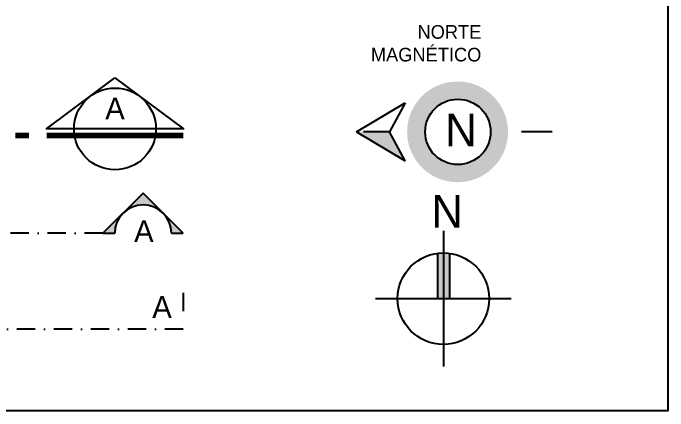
# Model space of a CAD drawing. Header units: centimetres. Extents: x 30244 to 591333, y -111940 to 104227.
# Drawn here: x 54699 to 61898, y -55673 to -51295 of the extents above; entities that cross this region are included whole.
import ezdxf
from ezdxf.enums import TextEntityAlignment as Align

# ---------------------------------------------------------------- set-up
doc = ezdxf.new("R2010")
doc.units = ezdxf.units.CM
doc.header["$LTSCALE"] = 4
doc.linetypes.add('DASHDOT', pattern=[25.4, 12.7, -6.35, 0, -6.35])
doc.layers.add('B-CORTE', color=4, linetype='DASHDOT')
doc.layers.add('B-SIMBOLOS', color=2, linetype='Continuous')
doc.layers.add('C-TEXTO-01', color=2, linetype='Continuous', lineweight=20)
doc.layers.add('C-TEXTO-03', color=2, linetype='Continuous', lineweight=20)
doc.styles.add('S0', font='ERASDEMI.TTF')
doc.styles.add('Símbolos', font='ERASLGHT.TTF')

# ---------------------------------------------------------------- blocks, each defined once
blk = doc.blocks.new('*U40')
blk.add_lwpolyline([(40.25, 5.277), (46.526, 0.6), (33.974, 0.6)], close=True)
at = {"ltscale": 0.7, "const_width": 0.5}
for points in [[(12.5, 0), (0, 0)], [(15.375, 0), (14.125, 0)], [(29.5, 0), (17, 0)], [(32.375, 0), (31.125, 0)], [(46.5, 0), (34, 0)]]:
    blk.add_lwpolyline(points, dxfattribs=at)
blk.add_circle((40.25, 0.6), 3.75)
at = {"style": 'S0'}
blk.add_attdef('LETRA_CORTE', text='', height=2, dxfattribs=at).set_placement((40.25, 2.475), align=Align.MIDDLE_CENTER)
blk = doc.blocks.new('A$C7EF14637')
at = {"layer": 'B-SIMBOLOS'}
h = blk.add_hatch(color=251, dxfattribs=at)
h.dxf.hatch_style = 1
h.set_gradient(color1=(90, 98, 114), color2=(235, 235, 235), tint=0.01, name='INVCYLINDER')
h.paths.add_polyline_path([(48.32, -14.64, 1), (25.76, 14.63, 1)])
h.paths.add_polyline_path([(27.68, 12.14, -1), (46.4, -12.15, -1)], flags=16)
h.paths.add_polyline_path([(29.67, 9.56, -1), (44.42, -9.58, -1)], flags=0)
h.paths.add_polyline_path([(35.01, -8.05), (33.9, -6.62), (37.87, 5.17), (29.68, -1.14), (28.69, 0.14), (39.1, 8.16), (40.16, 6.77), (36.19, -5.04), (44.39, 1.29), (45.41, -0.04)], flags=0)
h = blk.add_hatch(color=251, dxfattribs=at)
h.dxf.hatch_style = 1
h.set_gradient(color1=(90, 98, 114), color2=(235, 235, 235), tint=0.01, name='INVCYLINDER')
h.paths.add_polyline_path([(46.4, -12.15, 1), (27.68, 12.14, 1)])
h.paths.add_polyline_path([(29.67, 9.56, -1), (44.42, -9.58, -1)], flags=16)
h.paths.add_polyline_path([(35.01, -8.05), (33.9, -6.62), (37.87, 5.17), (29.68, -1.14), (28.69, 0.14), (39.1, 8.16), (40.16, 6.77), (36.19, -5.04), (44.39, 1.29), (45.41, -0.04)], flags=0)
blk.add_hatch(color=256, dxfattribs=at).paths.add_polyline_path([(0, 0), (17.83, -10.63), (12.08, 0)])
for p, q in [((0, 0), (17.83, 10.63)), ((17.83, 10.63), (12.08, 0)), ((0, 0), (17.83, -10.63)), ((12.08, 0), (2.63, 0)), ((17.83, -10.63), (12.08, 0)), ((71.68, 0), (60.42, 0))]:
    blk.add_line(p, q, dxfattribs=at)
blk.add_circle((37.16, -0.02), 11.99, dxfattribs=at)
at = {"layer": 'C-TEXTO-03', "insert": (32.52, 6.64), "char_height": 12, "width": 11.9206, "attachment_point": 1, "style": 'Símbolos'}
blk.add_mtext('N', dxfattribs=at)
blk = doc.blocks.new('A$C6AB97AFF')
at = {"layer": 'B-SIMBOLOS'}
h = blk.add_hatch(color=252, dxfattribs=at)
h.set_gradient(color1=(132, 132, 132), one_color=1, tint=1, name='INVCURVED')
h.paths.add_polyline_path([(2.19, 16.65, 0.032761), (0, 16.79), (0, 0), (2.19, 0)])
h.paths.add_polyline_path([(0, 16.79, 0.032761), (-2.19, 16.65), (-2.19, 0), (0, 0)])
for p, q in [((0, 24.86), (0, -24.86)), ((-2.19, 16.65), (-2.19, 0)), ((2.19, 16.65), (2.19, 0)), ((-24.86, 0), (24.86, 0))]:
    blk.add_line(p, q, dxfattribs=at)
blk.add_circle((0, 0), 16.79, dxfattribs=at)
at = {"layer": 'C-TEXTO-03', "insert": (-4.41, 38.08), "char_height": 12, "width": 11.9206, "attachment_point": 1, "style": 'Símbolos'}
blk.add_mtext('N', dxfattribs=at)
blk = doc.blocks.new('A$C4B335074')
at = {"layer": 'B-CORTE', "linetype": 'Continuous'}
h = blk.add_hatch(color=256, dxfattribs=at)
h.paths.add_polyline_path([(14.71, 14.71), (7.35, 7.35, -0.414214), (22.06, 7.35)])
h.paths.add_polyline_path([(22.06, 7.35, -0.198912), (25.11, 0), (29.42, 0)])
h.paths.add_polyline_path([(7.35, 7.35), (0, 0), (4.31, 0, -0.198912)])
for p, q in [((14.71, 14.71), (0, 0)), ((29.42, 0), (14.71, 14.71)), ((0, 0), (4.31, 0)), ((25.11, 0), (29.42, 0))]:
    blk.add_line(p, q, dxfattribs=at)
at = {"layer": 'B-CORTE', "linetype": 'Continuous', "ltscale": 0.4}
blk.add_arc((14.71, 0), 10.4, 0, 180, dxfattribs=at)

msp = doc.modelspace()

# ---------------------------------------------------------------- linework, layer by layer
at = {"layer": 'B-CORTE', "ltscale": 4}
msp.add_line((55686.346, -53717.654), (50988.815, -53717.654), dxfattribs=at)
msp.add_lwpolyline([(56568.815, -54373.386), (56568.815, -54774.594), (50988.815, -54774.594)], dxfattribs=at)
at = {"layer": 'DEFPOINTS', "color": 9}
msp.add_lwpolyline([(40300.736, -47301.015), (61897.718, -47301.015), (61897.718, -55672.728), (40300.736, -55672.728)], close=True, dxfattribs=at)

# ---------------------------------------------------------------- block references
at = {"layer": 'B-CORTE', "xscale": 30, "yscale": 30, "zscale": 30}
msp.add_blockref('A$C4B335074', (55686.346, -53717.654), dxfattribs=at)
at = {"layer": 'B-SIMBOLOS', "xscale": 120, "yscale": 120, "zscale": 120}
msp.add_blockref('*U40', (50988.815, -52641.402), dxfattribs=at).add_auto_attribs({'LETRA_CORTE': 'A'})
at = {"layer": 'C-TEXTO-03', "xscale": 30, "yscale": 30, "zscale": 30}
for name, p in [('A$C7EF14637', (58473.962, -52601.611)), ('A$C6AB97AFF', (59429.241, -54437.423))]:
    msp.add_blockref(name, p, dxfattribs=at)

# ---------------------------------------------------------------- texts
at = {"layer": 'C-TEXTO-01', "char_height": 240, "width": 338.53969, "attachment_point": 1, "style": 'Símbolos'}
for insert in [(56029.471, -53574.616), (56229.031, -54408.995)]:
    msp.add_mtext('A', dxfattribs=dict(at, insert=insert))
at = {"layer": 'DEFPOINTS', "insert": (59846.802, -51427.221), "char_height": 150, "width": 1353.86354, "attachment_point": 3, "style": 'Símbolos'}
msp.add_mtext('NORTE MAGNÉTICO', dxfattribs=at)

doc.saveas('drawing.dxf')
